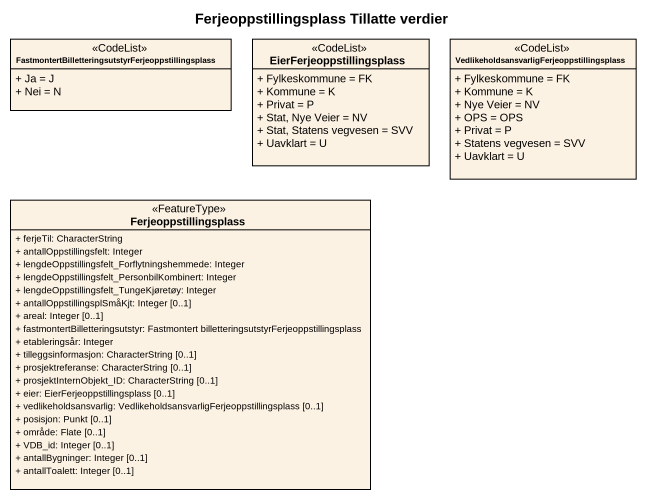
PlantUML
@startuml
title Ferjeoppstillingsplass Tillatte verdier
hide circle
hide empty members
skinparam classAttributeIconSize 0
class "FastmontertBilletteringsutstyrFerjeoppstillingsplass" as FastmontertBilletteringsutst <<CodeList>> {
  + Ja = J
  + Nei = N
}
class EierFerjeoppstillingsplass <<CodeList>> {
  + Fylkeskommune = FK
  + Kommune = K
  + Privat = P
  + Stat, Nye Veier = NV
  + Stat, Statens vegvesen = SVV
  + Uavklart = U
}
class "VedlikeholdsansvarligFerjeoppstillingsplass" as VedlikeholdsansvarligFerjeop <<CodeList>> {
  + Fylkeskommune = FK
  + Kommune = K
  + Nye Veier = NV
  + OPS = OPS
  + Privat = P
  + Statens vegvesen = SVV
  + Uavklart = U
}
class Ferjeoppstillingsplass <<FeatureType>> {
  + ferjeTil: CharacterString
  + antallOppstillingsfelt: Integer
  + lengdeOppstillingsfelt_Forflytningshemmede: Integer
  + lengdeOppstillingsfelt_PersonbilKombinert: Integer
  + lengdeOppstillingsfelt_TungeKjøretøy: Integer
  + antallOppstillingsplSmåKjt: Integer [0..1]
  + areal: Integer [0..1]
  + fastmontertBilletteringsutstyr: Fastmontert billetteringsutstyrFerjeoppstillingsplass
  + etableringsår: Integer
  + tilleggsinformasjon: CharacterString [0..1]
  + prosjektreferanse: CharacterString [0..1]
  + prosjektInternObjekt_ID: CharacterString [0..1]
  + eier: EierFerjeoppstillingsplass [0..1]
  + vedlikeholdsansvarlig: VedlikeholdsansvarligFerjeoppstillingsplass [0..1]
  + posisjon: Punkt [0..1]
  + område: Flate [0..1]
  + VDB_id: Integer [0..1]
  + antallBygninger: Integer [0..1]
  + antallToalett: Integer [0..1]
}
@enduml
